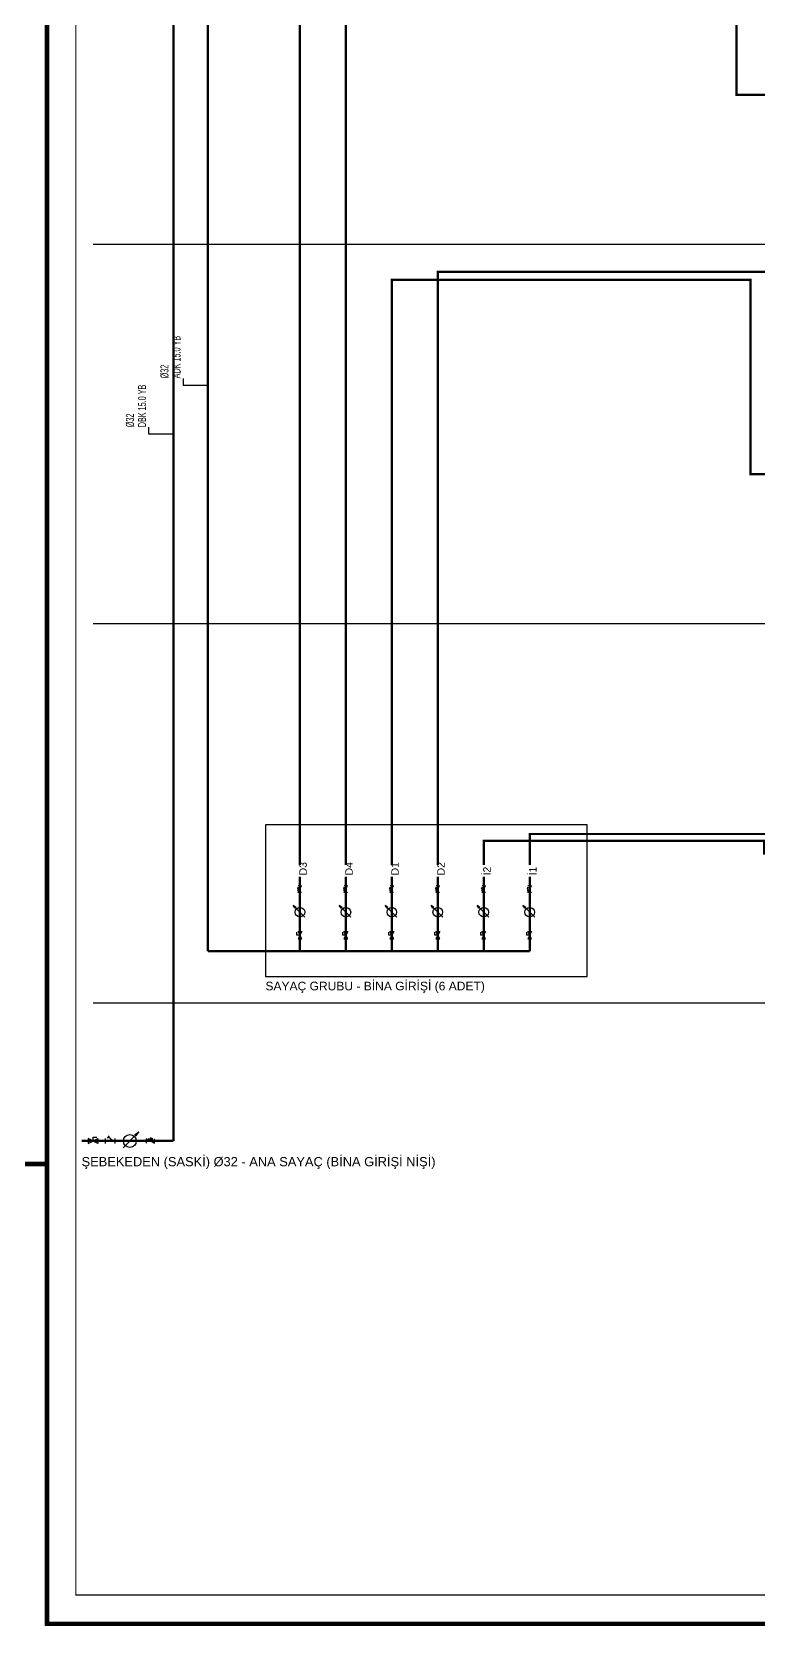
# Model space of a CAD drawing. Header units: centimetres. Extents: x -3952 to 22702, y 13298 to 16732.
# Drawn here: x 16987 to 17619, y 14628 to 16015 of the extents above; entities that cross this region are included whole.
import ezdxf
from ezdxf.enums import TextEntityAlignment as Align

# ---------------------------------------------------------------- set-up
doc = ezdxf.new("R2010")
doc.units = ezdxf.units.CM
for name, color, linetype in [('MTY-PAFTA', 7, 'Continuous'), ('MTY-SEMA', 8, 'Continuous'), ('MTY-SOGUKSU-BORU', 5, 'Continuous'), ('MTY-TEFRIS', 15, 'Continuous'), ('MTY-TEMIZSU-CAP', 101, 'Continuous'), ('MTY-VANA', 1, 'Continuous'), ('MTY-YUK-BIRIMI', 7, 'Continuous')]:
    doc.layers.add(name, color=color, linetype=linetype)
doc.layers.add('ROTAS-PAFTA-SINIRI', color=8, linetype='Continuous', plot=False)
doc.styles.add('CAP', font='wturkce.SHX', dxfattribs={"width": 0.65})
doc.styles.add('MTY_CAP', font='wturkce.SHX', dxfattribs={"width": 0.65, "height": 20})
doc.styles.add('MTYCAPLT', font='arial.ttf', dxfattribs={"width": 0.65, "height": 1})
doc.styles.add('ROTAS', font='arial.ttf')

# ---------------------------------------------------------------- blocks, each defined once
blk = doc.blocks.new('ROTAS_PAFTA')
blk.add_lwpolyline([(0, 0), (1, 0), (1, 1), (0, 1)], close=True)
blk = doc.blocks.new('MTY-KURESEL VANA')
at = {"layer": 'MTY-VANA'}
for p, q in [((0, 0), (0, 8)), ((0, 8), (8, 8))]:
    blk.add_line(p, q, dxfattribs=at)
blk.add_lwpolyline([(-10, 5), (-10, -5), (10, 5), (10, -5), (-10, 5)], dxfattribs=at)
at = {"layer": 'MTY-VANA', "style": 'MTYCAPLT', "width": 0.65}
blk.add_attdef('CAP', text='', height=10, dxfattribs=at).set_placement((-1.1, 0), align=Align.CENTER)
blk = doc.blocks.new('MTY-PISLIK TUTUCU')
at = {"layer": 'MTY-VANA'}
for p, q in [((-10, -5), (-10, 5)), ((-10, 0), (10, 0)), ((10, -5), (10, 5))]:
    blk.add_line(p, q, dxfattribs=at)
at = {"layer": 'MTY-VANA', "color": 1, "ltscale": 75}
for p, q in [((-6.1, 5.8), (-1.4, 10.5)), ((5.1, 0), (-3.7, 8.1))]:
    blk.add_line(p, q, dxfattribs=at)
at = {"layer": 'MTY-VANA', "style": 'CAP', "width": 0.65}
blk.add_attdef('CAP', text='', height=5, dxfattribs=at).set_placement((0, 0), align=Align.CENTER)
blk = doc.blocks.new('MTY-SU SAYACI')
at = {"layer": 'MTY-VANA'}
blk.add_hatch(color=256, dxfattribs=at).paths.add_polyline_path([(9.8, 9.8), (5.6, 7), (7, 5.6)])
for p, q in [((-7.3, -7.3), (6.3, 6.3)), ((5.6, 7), (9.8, 9.8)), ((7, 5.6), (5.6, 7)), ((7, 5.6), (9.8, 9.8))]:
    blk.add_line(p, q, dxfattribs=at)
blk.add_circle((0, 0), 7, dxfattribs=at)
blk.add_attdef('CAP', (2, 0.9), '', height=2.5, rotation=225, dxfattribs=at)
blk = doc.blocks.new('MTY-CEKVALF VANA')
at = {"layer": 'MTY-VANA'}
h = blk.add_hatch(color=256, dxfattribs=at)
edge = h.paths.add_edge_path()
edge.add_arc((-10, 5), 1.41, 180, 540, ccw=False)
for p, q in [((-10, -5), (-10, 5)), ((-10, 5), (10, -5)), ((-5.6, 5), (5.6, 5)), ((5.6, 5), (0, 7.3)), ((10, -5), (10, 5))]:
    blk.add_line(p, q, dxfattribs=at)
at = {"layer": 'MTY-VANA', "style": 'CAP', "width": 0.65}
blk.add_attdef('CAP', text='', height=5, rotation=153.4349, dxfattribs=at).set_placement((0, 0), align=Align.CENTER)
blk = doc.blocks.new('MTY-TEMIZ SU CAP MB')
at = {"layer": 'MTY-TEMIZSU-CAP'}
for p, q in [((0.83, 3.1), (0, 3.1)), ((0, 3.1), (0, 0))]:
    blk.add_line(p, q, dxfattribs=at)
at = {"layer": 'MTY-TEMIZSU-CAP', "style": 'MTY_CAP', "width": 0.65}
for tag, p in [('SOCP_001', (0.83, 4.92)), ('SCCP_001', (0.83, 1.92))]:
    blk.add_attdef(tag, p, '', height=1, dxfattribs=at)
at = {"layer": 'MTY-YUK-BIRIMI', "color": 101, "style": 'MTY_CAP', "width": 0.65}
for tag, p in [('SO_001', (0.83, 3.42)), ('SC_001', (0.83, 0.42))]:
    blk.add_attdef(tag, p, '', height=1, dxfattribs=at)

msp = doc.modelspace()

# ---------------------------------------------------------------- linework, layer by layer
at = {"layer": 'MTY-PAFTA'}
for points, const_width in [([(17000, 14630), (20750, 14630), (20750, 16730), (17000, 16730)], 4), ([(17025, 14655), (20725, 14655), (20725, 16705), (17025, 16705)], 1), ([(13600, 15030), (17000, 15030), (17000, 16560), (13600, 16560)], 4)]:
    msp.add_lwpolyline(points, close=True, dxfattribs=dict(at, const_width=const_width))
at = {"layer": 'MTY-SEMA'}
for points in [[(17040, 15830), (20590, 15830)], [(17040, 15500), (20590, 15500)], [(17040, 15170), (20590, 15170)]]:
    msp.add_lwpolyline(points, dxfattribs=at)
at = {"layer": 'MTY-SOGUKSU-BORU', "const_width": 2}
for points in [[(17110, 15050), (17110, 16300), (17200, 16300)], [(17170, 16210), (17140, 16210), (17140, 15215)], [(17220, 15275), (17220, 16115), (17600, 16115), (17600, 15960), (17680, 15960)], [(17260, 15275), (17260, 16122), (19116, 16122), (19116, 15960), (19190, 15960)], [(17300, 15275), (17300, 15799), (17612, 15799), (17612, 15630), (17680, 15630)], [(17340, 15275), (17340, 15806), (19128, 15806), (19128, 15630), (19190, 15630)], [(17380, 15275), (17380, 15311), (17624, 15311), (17624, 15300), (17680, 15300)], [(17420, 15275), (17420, 15317), (19140, 15317), (19140, 15300), (19190, 15300)], [(17220, 15215), (17220, 15275)], [(17260, 15215), (17260, 15275)], [(17300, 15215), (17300, 15275)], [(17340, 15215), (17340, 15275)], [(17380, 15215), (17380, 15275)], [(17420, 15215), (17420, 15275)], [(17140, 15215), (17420, 15215)], [(17030, 15050), (17110, 15050)]]:
    msp.add_lwpolyline(points, dxfattribs=at)
at = {"layer": 'MTY-VANA'}
msp.add_lwpolyline([(17190, 15193), (17470, 15193), (17470, 15325), (17190, 15325)], close=True, dxfattribs=at)

# ---------------------------------------------------------------- block references
at = {"layer": 'MTY-TEFRIS'}
ref = msp.add_blockref('MTY-TEMIZ SU CAP MB', (17140, 15707.5), dxfattribs=dict(at, xscale=7, yscale=7, rotation=90))
ref.add_attrib('SO_001', 'ADK 15.0 YB', (17116.1, 15713.3), dxfattribs={"layer": 'MTY-YUK-BIRIMI', "color": 101, "height": 7, "rotation": 90, "style": 'MTY_CAP', "width": 0.65})
ref.add_attrib('SOCP_001', 'Ø32', (17105.6, 15713.3), dxfattribs={"layer": 'MTY-TEMIZSU-CAP', "height": 7, "rotation": 90, "style": 'MTY_CAP', "width": 0.65})
ref = msp.add_blockref('MTY-TEMIZ SU CAP MB', (17110, 15665), dxfattribs=dict(at, xscale=7, yscale=7, rotation=90))
ref.add_attrib('SO_001', 'DBK 15.0 YB', (17086.1, 15670.8), dxfattribs={"layer": 'MTY-YUK-BIRIMI', "color": 101, "height": 7, "rotation": 90, "style": 'MTY_CAP', "width": 0.65})
ref.add_attrib('SOCP_001', 'Ø32', (17075.6, 15670.8), dxfattribs={"layer": 'MTY-TEMIZSU-CAP', "height": 7, "rotation": 90, "style": 'MTY_CAP', "width": 0.65})
at = {"layer": 'MTY-VANA', "rotation": 90}
for name, p, xscale, yscale in [('MTY-CEKVALF VANA', (17220, 15269), 0.3, 0.3), ('MTY-CEKVALF VANA', (17260, 15269), 0.3, 0.3), ('MTY-CEKVALF VANA', (17300, 15269), 0.3, 0.3), ('MTY-CEKVALF VANA', (17340, 15269), 0.3, 0.3), ('MTY-CEKVALF VANA', (17380, 15269), 0.3, 0.3), ('MTY-CEKVALF VANA', (17420, 15269), 0.3, 0.3), ('MTY-SU SAYACI', (17220, 15249), 0.6, 0.6), ('MTY-SU SAYACI', (17260, 15249), 0.6, 0.6), ('MTY-SU SAYACI', (17300, 15249), 0.6, 0.6), ('MTY-SU SAYACI', (17340, 15249), 0.6, 0.6), ('MTY-SU SAYACI', (17380, 15249), 0.6, 0.6), ('MTY-SU SAYACI', (17420, 15249), 0.6, 0.6), ('MTY-KURESEL VANA', (17220, 15229), 0.33, 0.33), ('MTY-KURESEL VANA', (17260, 15229), 0.33, 0.33), ('MTY-KURESEL VANA', (17300, 15229), 0.33, 0.33), ('MTY-KURESEL VANA', (17340, 15229), 0.33, 0.33), ('MTY-KURESEL VANA', (17380, 15229), 0.33, 0.33), ('MTY-KURESEL VANA', (17420, 15229), 0.33, 0.33)]:
    msp.add_blockref(name, p, dxfattribs=dict(at, xscale=xscale, yscale=yscale))
at = {"layer": 'MTY-VANA'}
for name, p, xscale, yscale in [('MTY-KURESEL VANA', (17040, 15050), 0.42, 0.42), ('MTY-PISLIK TUTUCU', (17055, 15050), 0.42, 0.42), ('MTY-SU SAYACI', (17072, 15050), 0.8, 0.8), ('MTY-CEKVALF VANA', (17090, 15050), 0.36, 0.36)]:
    msp.add_blockref(name, p, dxfattribs=dict(at, xscale=xscale, yscale=yscale))
at = {"layer": 'ROTAS-PAFTA-SINIRI'}
for p, xscale, yscale in [((17000, 14630), 3750, 2100), ((13600, 15030), 3400, 1530)]:
    msp.add_blockref('ROTAS_PAFTA', p, dxfattribs=dict(at, xscale=xscale, yscale=yscale))

# ---------------------------------------------------------------- texts
at = {"layer": 'MTY-TEMIZSU-CAP', "style": 'ROTAS'}
msp.add_text('ŞEBEKEDEN (SASKİ) Ø32 - ANA SAYAÇ (BİNA GİRİŞİ NİŞİ)', height=8, dxfattribs=at).set_placement((17030, 15028))
at = {"layer": 'MTY-VANA', "style": 'ROTAS'}
msp.add_text('SAYAÇ GRUBU - BİNA GİRİŞİ (6 ADET)', height=7.5, dxfattribs=at).set_placement((17190, 15181))

# ---------------------------------------------------------------- next in the draw order: wipeouts: each hides what was drawn before it
for points in [[(17227, 15290.1), (17227, 15280), (17218.5, 15280), (17218.5, 15290.1)], [(17267, 15290.1), (17267, 15280), (17258.5, 15280), (17258.5, 15290.1)], [(17307, 15290.1), (17307, 15280), (17298.5, 15280), (17298.5, 15290.1)], [(17347, 15290.1), (17347, 15280), (17338.5, 15280), (17338.5, 15290.1)], [(17387, 15290.1), (17387, 15280), (17378.5, 15280), (17378.5, 15290.1)], [(17427, 15290.1), (17427, 15280), (17418.5, 15280), (17418.5, 15290.1)]]:
    msp.add_wipeout(points)

# ---------------------------------------------------------------- next in the draw order: texts
for s, p in [('D3', (17226, 15281)), ('D4', (17266, 15281)), ('D1', (17306, 15281)), ('D2', (17346, 15281)), ('İ2', (17386, 15281)), ('İ1', (17426, 15281))]:
    msp.add_text(s, height=6.5, rotation=90, dxfattribs=at).set_placement(p)

doc.saveas('drawing.dxf')
